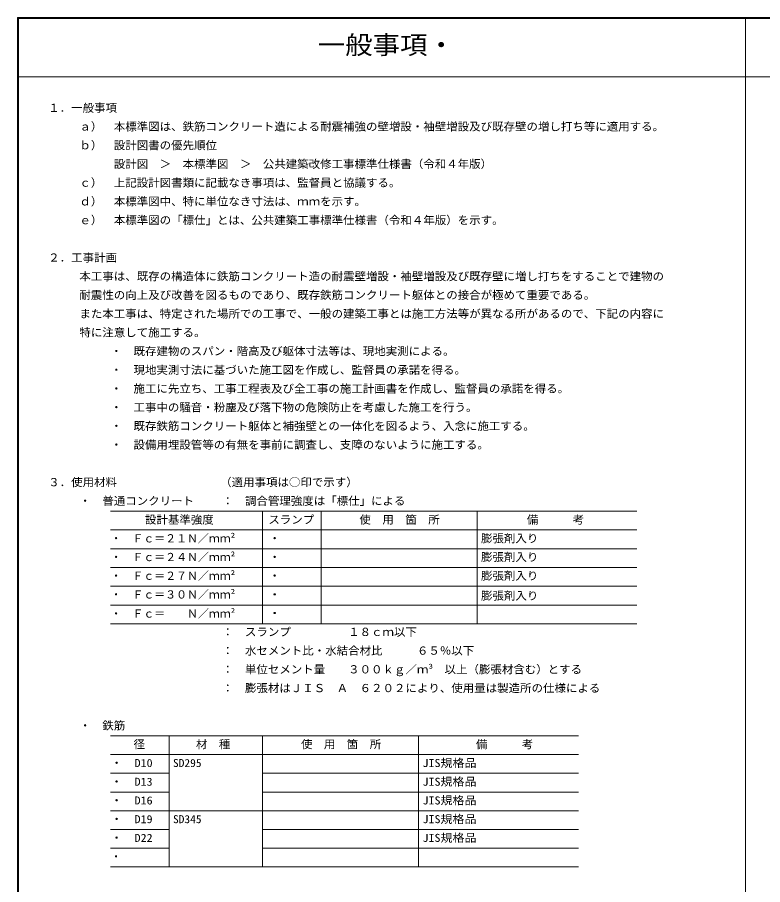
# Model space of a CAD drawing. Units: millimetres on the paper. Extents: x -400 to 7628, y -5883 to 279.
# Drawn here: x -400.5 to -161.6, y 0.8 to 278.8 of the extents above; entities that cross this region are included whole.
import ezdxf
from ezdxf.enums import TextEntityAlignment as Align

# ---------------------------------------------------------------- set-up
doc = ezdxf.new("R2010")
doc.units = ezdxf.units.MM
for name, color, linetype, lineweight in [('4-1', 3, 'Continuous', 5), ('4-9', 5, 'Continuous', 5), ('4-D', 3, 'Continuous', 5), ('4-F', 3, 'Continuous', 5)]:
    doc.layers.add(name, color=color, linetype=linetype, lineweight=lineweight)
doc.styles.add('ＭＳ ゴシック', font='')
doc.styles.get('ＭＳ ゴシック').set_extended_font_data('MS Gothic')

msp = doc.modelspace()

# ---------------------------------------------------------------- linework, layer by layer
at = {"layer": '4-1', "color": 2}
for p, q in [((-400.5, -275.152), (-400.5, 278.848)), ((400.5, 278.848), (-400.5, 278.848)), ((-400.3, -274.952), (-400.3, 278.647)), ((400.3, 278.647), (-400.3, 278.647)), ((-400.1, -274.753), (-400.1, 278.448)), ((400.1, 278.448), (-400.1, 278.448))]:
    msp.add_line(p, q, dxfattribs=at)
at = {"layer": '4-9', "color": 2}
for p, q in [((-167.101, 278.448), (-167.101, -252.737)), ((400.25, 259.767), (-400.25, 259.767))]:
    msp.add_line(p, q, dxfattribs=at)
at = {"layer": '4-D'}
for p, q in [((-370.603, 120.517), (-201.853, 120.517)), ((-321.853, 120.517), (-321.853, 84.403)), ((-303.103, 120.517), (-303.103, 84.403)), ((-253.103, 120.517), (-253.103, 84.403)), ((-370.603, 114.517), (-201.853, 114.517)), ((-370.603, 108.517), (-201.853, 108.517)), ((-370.603, 102.517), (-201.853, 102.517)), ((-370.603, 96.517), (-201.853, 96.517)), ((-370.602, 90.403), (-201.853, 90.403)), ((-370.602, 84.403), (-201.853, 84.403)), ((-370.603, 48.517), (-220.603, 48.517)), ((-351.853, 48.517), (-351.853, 6.517)), ((-321.853, 48.517), (-321.853, 6.517)), ((-271.853, 48.517), (-271.853, 6.517)), ((-370.603, 42.517), (-220.603, 42.517)), ((-370.603, 36.517), (-351.853, 36.517)), ((-321.853, 36.517), (-220.603, 36.517)), ((-370.603, 30.517), (-351.853, 30.517)), ((-321.853, 30.517), (-220.603, 30.517)), ((-370.603, 24.517), (-220.603, 24.517)), ((-370.603, 18.517), (-351.853, 18.517)), ((-321.853, 18.517), (-220.603, 18.517)), ((-370.603, 12.517), (-351.853, 12.517)), ((-321.853, 12.517), (-220.603, 12.517)), ((-370.603, 6.517), (-220.603, 6.517))]:
    msp.add_line(p, q, dxfattribs=at)

# ---------------------------------------------------------------- texts
at = {"layer": '4-1', "style": 'ＭＳ ゴシック'}
for s, height, width, p in [('一般事項・', 5.865, 1.1, (-304.216, 265.307)), ('１．一般事項', 2.566, 1.05, (-390.603, 247.767)), ('ａ）\u3000本標準図は、鉄筋コンクリート造による耐震補強の壁増設・袖壁増設及び既存壁の増し打ち等に適用する。', 2.566, 1.05, (-380.603, 241.767)), ('ｂ）\u3000設計図書の優先順位', 2.566, 1.05, (-380.603, 235.767)), ('\u3000\u3000\u3000設計図\u3000＞\u3000本標準図\u3000＞\u3000公共建築改修工事標準仕様書（令和４年版）', 2.566, 1.05, (-380.603, 229.767)), ('ｃ）\u3000上記設計図書類に記載なき事項は、監督員と協議する。', 2.566, 1.05, (-380.603, 223.767)), ('ｄ）\u3000本標準図中、特に単位なき寸法は、ｍｍを示す。', 2.566, 1.05, (-380.603, 217.767)), ('ｅ）\u3000本標準図の「標仕」とは、公共建築工事標準仕様書（令和４年版）を示す。', 2.566, 1.05, (-380.603, 211.767)), ('２．工事計画', 2.566, 1.05, (-390.603, 199.767)), ('本工事は、既存の構造体に鉄筋コンクリート造の耐震壁増設・袖壁増設及び既存壁に増し打ちをすることで建物の', 2.566, 1.05, (-380.603, 193.767)), ('耐震性の向上及び改善を図るものであり、既存鉄筋コンクリート躯体との接合が極めて重要である。', 2.566, 1.05, (-380.603, 187.767)), ('また本工事は、特定された場所での工事で、一般の建築工事とは施工方法等が異なる所があるので、下記の内容に', 2.566, 1.05, (-380.603, 181.767)), ('特に注意して施工する。', 2.566, 1.05, (-380.603, 175.767)), ('・\u3000既存建物のスパン・階高及び躯体寸法等は、現地実測による。', 2.566, 1.05, (-370.603, 169.767)), ('・\u3000現地実測寸法に基づいた施工図を作成し、監督員の承諾を得る。', 2.566, 1.05, (-370.603, 163.767)), ('・\u3000施工に先立ち、工事工程表及び全工事の施工計画書を作成し、監督員の承諾を得る。', 2.566, 1.05, (-370.603, 157.767)), ('・\u3000工事中の騒音・粉塵及び落下物の危険防止を考慮した施工を行う。', 2.566, 1.05, (-370.603, 151.767)), ('・\u3000既存鉄筋コンクリート躯体と補強壁との一体化を図るよう、入念に施工する。', 2.566, 1.05, (-370.603, 145.767)), ('・\u3000設備用埋設管等の有無を事前に調査し、支障のないように施工する。', 2.566, 1.05, (-370.603, 139.767)), ('３．使用材料\u3000\u3000\u3000\u3000\u3000\u3000\u3000\u3000\u3000（適用事項は○印で示す）', 2.566, 1.05, (-390.603, 127.767)), ('・\u3000普通コンクリート\u3000', 2.566, 1.05, (-380.603, 121.767)), ('\u3000\u3000\u3000\u3000\u3000\u3000\u3000：\u3000調合管理強度は「標仕」による', 2.566, 1.05, (-360.603, 121.767)), ('\u3000\u3000\u3000設計基準強度', 2.566, 1.05, (-370.603, 115.767)), ('膨張剤入り\u3000', 2.566, 1.05, (-251.853, 109.767)), ('膨張剤入り', 2.566, 1.05, (-251.853, 103.767)), ('膨張剤入り', 2.566, 1.05, (-251.853, 97.767)), ('膨張剤入り', 2.566, 1.05, (-251.853, 91.383)), ('\u3000\u3000\u3000\u3000\u3000\u3000\u3000：\u3000スランプ\u3000\u3000\u3000\u3000\u3000１８ｃｍ以下', 2.566, 1.05, (-360.603, 79.767)), ('\u3000\u3000\u3000\u3000\u3000\u3000\u3000：\u3000水セメント比・水結合材比\u3000\u3000\u3000６５％以下', 2.566, 1.05, (-360.603, 73.767)), ('\u3000\u3000\u3000\u3000\u3000\u3000\u3000：\u3000単位セメント量\u3000\u3000３００ｋｇ／ｍ³\u3000以上（膨張材含む）とする', 2.566, 1.05, (-360.603, 67.767)), ('\u3000\u3000\u3000\u3000\u3000\u3000\u3000：\u3000膨張材はＪＩＳ\u3000Ａ\u3000６２０２により、使用量は製造所の仕様による', 2.566, 1.05, (-360.603, 61.767)), ('・\u3000鉄筋', 2.566, 1.05, (-380.603, 49.767))]:
    msp.add_text(s, height=height, dxfattribs=dict(at, width=width)).set_placement(p, align=Align.BOTTOM_LEFT)
for s, p in [('・\u3000Ｆｃ＝２１Ｎ／ｍｍ²', (-370.603, 109.767)), ('・\u3000Ｆｃ＝２４Ｎ／ｍｍ²', (-370.603, 103.767)), ('・\u3000Ｆｃ＝２７Ｎ／ｍｍ²', (-370.603, 97.767)), ('・\u3000Ｆｃ＝３０Ｎ／ｍｍ²', (-370.603, 91.767)), ('・\u3000Ｆｃ＝\u3000\u3000Ｎ／ｍｍ²', (-370.602, 85.653))]:
    msp.add_text(s, height=2.566, dxfattribs=at).set_placement(p, align=Align.BOTTOM_LEFT)
at = {"layer": '4-D', "style": 'ＭＳ ゴシック'}
for s, width, p in [('\u3000\u3000\u3000使\u3000用\u3000箇\u3000所', 1.05, (-301.853, 115.767)), ('\u3000\u3000\u3000\u3000備\u3000\u3000\u3000考', 1.05, (-251.853, 115.767)), ('\u3000\u3000径', 1.05, (-370.603, 43.767)), ('\u3000\u3000材\u3000種', 1.05, (-350.603, 43.767)), ('\u3000\u3000\u3000使\u3000用\u3000箇\u3000所', 1.05, (-320.603, 43.767)), ('\u3000\u3000\u3000\u3000\u3000備\u3000\u3000\u3000考', 1.05, (-271.853, 43.767)), ('・\u3000D10', 1.1, (-370.603, 37.767)), ('SD295', 1.05, (-350.603, 37.767)), ('JIS規格品', 1.1, (-270.603, 37.767)), ('・\u3000D13', 1.1, (-370.603, 31.767)), ('JIS規格品', 1.1, (-270.603, 31.767)), ('・\u3000D16', 1.1, (-370.603, 25.767)), ('JIS規格品', 1.1, (-270.603, 25.767)), ('・\u3000D19', 1.1, (-370.603, 19.767)), ('SD345', 1.05, (-350.603, 19.767)), ('JIS規格品', 1.1, (-270.603, 19.767)), ('・\u3000D22', 1.1, (-370.603, 13.767)), ('JIS規格品', 1.1, (-270.603, 13.767))]:
    msp.add_text(s, height=2.566, dxfattribs=dict(at, width=width)).set_placement(p, align=Align.BOTTOM_LEFT)
msp.add_text('・', height=2.566, dxfattribs=at).set_placement((-370.603, 7.767), align=Align.BOTTOM_LEFT)
at = {"layer": '4-F', "style": 'ＭＳ ゴシック'}
for s, width, p in [(' スランプ', 1.05, (-321.853, 115.767)), (' ・', 1.1, (-321.853, 109.767)), (' ・', 1.1, (-321.853, 103.767)), (' ・', 1.1, (-321.853, 97.767)), (' ・', 1.1, (-321.853, 91.767)), (' ・', 1.1, (-321.853, 85.767))]:
    msp.add_text(s, height=2.566, dxfattribs=dict(at, width=width)).set_placement(p, align=Align.BOTTOM_LEFT)

doc.saveas('drawing.dxf')
